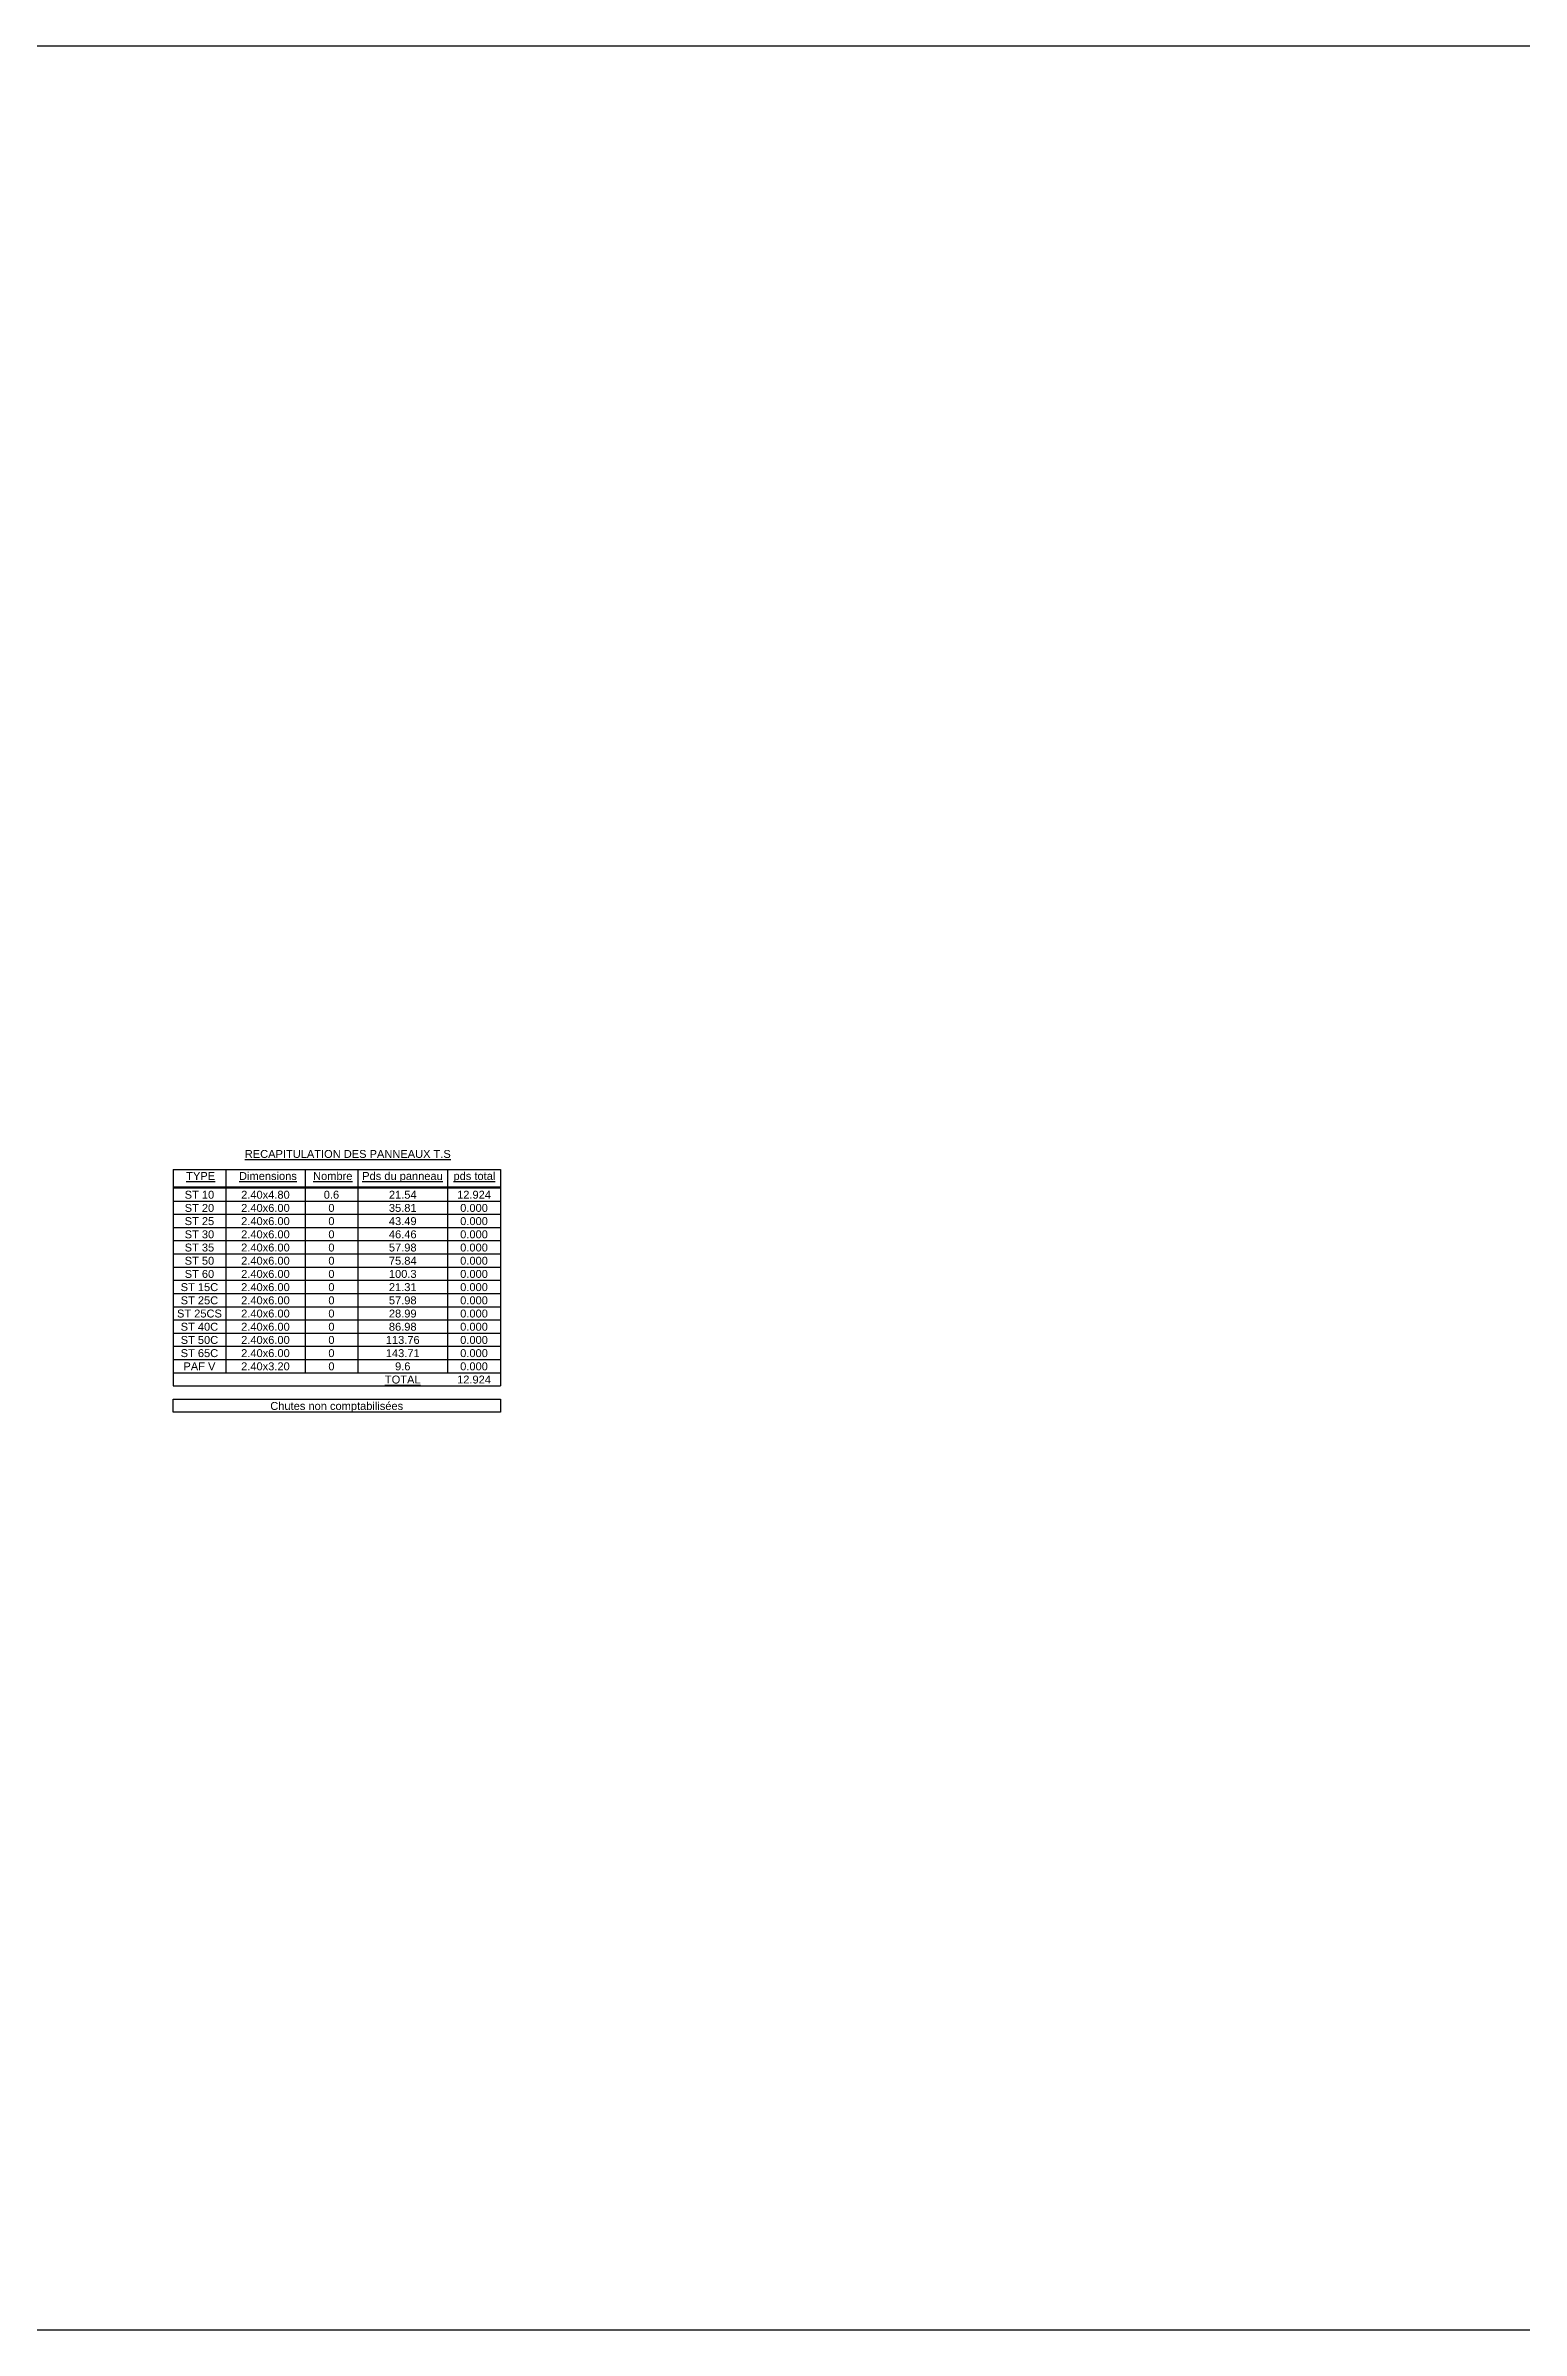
# Model space of a CAD drawing. Header units: millimetres. Extents: x -21776 to 63757, y -7870 to 8483.
# Drawn here: x -10597 to -7803, y -6687 to -2361 of the extents above; entities that cross this region are included whole.
import ezdxf
from ezdxf.enums import TextEntityAlignment as Align

# ---------------------------------------------------------------- set-up
doc = ezdxf.new("R2010")
doc.units = ezdxf.units.MM
doc.layers.add('STR_TXT', color=102, linetype='Continuous')
doc.layers.add('STR_VOI-POT', color=6, linetype='Continuous')
doc.styles.add('Table', font='ARIAL.TTF')

# ---------------------------------------------------------------- blocks, each defined once
blk = doc.blocks.new('TStable')
at = {"layer": 'STR_TXT', "lineweight": 30}
for points in [[(0, 0), (0, -4.1)], [(0, 0), (6.2, 0)], [(6.2, 0), (6.2, -4.1)], [(0, -0.33), (6.2, -0.33)], [(0, -0.35), (6.2, -0.35)], [(0, -3.85), (6.2, -3.85)], [(0, -4.1), (6.2, -4.1)]]:
    blk.add_lwpolyline(points, dxfattribs=at)
at = {"layer": 'STR_TXT'}
for points in [[(1, 0), (1, -3.85)], [(2.5, 0), (2.5, -3.85)], [(3.5, 0), (3.5, -3.85)], [(5.2, 0), (5.2, -3.85)], [(0, -0.6), (6.2, -0.6)], [(0, -0.85), (6.2, -0.85)], [(0, -1.1), (6.2, -1.1)], [(0, -1.35), (6.2, -1.35)], [(0, -1.6), (6.2, -1.6)], [(0, -1.85), (6.2, -1.85)], [(0, -2.1), (6.2, -2.1)], [(0, -2.35), (6.2, -2.35)], [(0, -2.6), (6.2, -2.6)], [(0, -2.85), (6.2, -2.85)], [(0, -3.1), (6.2, -3.1)], [(0, -3.35), (6.2, -3.35)], [(0, -3.6), (6.2, -3.6)]]:
    blk.add_lwpolyline(points, dxfattribs=at)
at = {"layer": 'STR_TXT', "lineweight": 30}
blk.add_lwpolyline([(0, -4.35), (6.2, -4.35), (6.2, -4.6), (0, -4.6)], close=True, dxfattribs=at)
at = {"layer": 'STR_TXT', "style": 'Table'}
for s, p in [('%%URECAPITULATION DES PANNEAUX T.S', (1.359, 0.217)), ('%%UTYPE', (0.25, -0.2)), ('%%UDimensions', (1.25, -0.2)), ('%%UNombre', (2.652, -0.2)), ('%%UPds du panneau', (3.582, -0.2)), ('%%Upds total', (5.311, -0.2))]:
    blk.add_text(s, height=0.15, dxfattribs=at).set_placement(p)
for s, p in [('ST 10', (0.5, -0.6)), ('2.40x4.80', (1.75, -0.6)), ('21.54', (4.35, -0.6)), ('ST 20', (0.5, -0.85)), ('2.40x6.00', (1.75, -0.85)), ('35.81', (4.35, -0.85)), ('ST 25', (0.5, -1.1)), ('ST 30', (0.5, -1.35)), ('2.40x6.00', (1.75, -1.1)), ('2.40x6.00', (1.75, -1.35)), ('43.49', (4.35, -1.1)), ('46.46', (4.35, -1.35)), ('ST 35', (0.5, -1.6)), ('ST 50', (0.5, -1.85)), ('2.40x6.00', (1.75, -1.6)), ('2.40x6.00', (1.75, -1.85)), ('57.98', (4.35, -1.6)), ('75.84', (4.35, -1.85)), ('ST 15C', (0.5, -2.35)), ('ST 60', (0.5, -2.1)), ('2.40x6.00', (1.75, -2.1)), ('2.40x6.00', (1.75, -2.35)), ('21.31', (4.35, -2.35)), ('100.3', (4.35, -2.1)), ('ST 25C', (0.5, -2.6)), ('2.40x6.00', (1.75, -2.6)), ('57.98', (4.35, -2.6)), ('ST 25CS', (0.5, -2.85)), ('ST 40C', (0.5, -3.1)), ('2.40x6.00', (1.75, -2.85)), ('2.40x6.00', (1.75, -3.1)), ('86.98', (4.35, -3.1)), ('28.99', (4.35, -2.85)), ('ST 50C', (0.5, -3.35)), ('ST 65C', (0.5, -3.6)), ('2.40x6.00', (1.75, -3.35)), ('2.40x6.00', (1.75, -3.6)), ('113.76', (4.35, -3.35)), ('143.71', (4.35, -3.6)), ('PAF V', (0.5, -3.85)), ('2.40x3.20', (1.75, -3.85)), ('9.6', (4.35, -3.85)), ('%%UTOTAL', (4.35, -4.1)), ('Chutes non comptabilisées', (3.1, -4.6))]:
    blk.add_text(s, height=0.15, dxfattribs=at).set_placement(p, align=Align.BOTTOM_CENTER)
for tag, p in [('ST10N', (3, -0.6)), ('ST10W', (5.7, -0.6)), ('ST20N', (3, -0.85)), ('ST20W', (5.7, -0.85)), ('ST25N', (3, -1.1)), ('ST30N', (3, -1.35)), ('ST25W', (5.7, -1.1)), ('ST30W', (5.7, -1.35)), ('ST35N', (3, -1.6)), ('ST50N', (3, -1.85)), ('ST35W', (5.7, -1.6)), ('ST50W', (5.7, -1.85)), ('ST15CN', (3, -2.35)), ('ST60N', (3, -2.1)), ('ST15CW', (5.7, -2.35)), ('ST60W', (5.7, -2.1)), ('ST25CN', (3, -2.6)), ('ST25CW', (5.7, -2.6)), ('ST25CSN', (3, -2.85)), ('ST40CN', (3, -3.1)), ('ST25CSW', (5.7, -2.85)), ('ST40CW', (5.7, -3.1)), ('ST50CN', (3, -3.35)), ('ST65CN', (3, -3.6)), ('ST50CW', (5.7, -3.35)), ('ST65CW', (5.7, -3.6)), ('PAFVN', (3, -3.85)), ('PAFVW', (5.7, -3.85)), ('TOTW', (5.7, -4.1))]:
    blk.add_attdef(tag, text='', height=0.15, dxfattribs=at).set_placement(p, align=Align.BOTTOM_CENTER)

msp = doc.modelspace()

# ---------------------------------------------------------------- linework, layer by layer
at = {"layer": 'STR_VOI-POT'}
msp.add_lwpolyline([(-14626.05801, -2360.94219), (63756.79188, -2360.94219), (63756.79188, -6687.41341), (-14626.05801, -6687.41341)], close=True, dxfattribs=at)

# ---------------------------------------------------------------- block references
at = {"layer": 'STR_TXT', "xscale": 100, "yscale": 100, "zscale": 100}
msp.add_blockref('TStable', (-10356.02298, -4488.9029), dxfattribs=at).add_auto_attribs({'TOTW': '12.924', 'PAFVW': '0.000', 'ST65CW': '0.000', 'ST50CW': '0.000', 'ST40CW': '0.000', 'ST25CSW': '0.000', 'ST25CW': '0.000', 'ST15CW': '0.000', 'ST60W': '0.000', 'ST50W': '0.000', 'ST35W': '0.000', 'ST30W': '0.000', 'ST25W': '0.000', 'ST20W': '0.000', 'ST10W': '12.924', 'PAFVN': '0', 'ST65CN': '0', 'ST50CN': '0', 'ST40CN': '0', 'ST25CSN': '0', 'ST25CN': '0', 'ST15CN': '0', 'ST60N': '0', 'ST50N': '0', 'ST35N': '0', 'ST30N': '0', 'ST25N': '0', 'ST20N': '0', 'ST10N': '0.6'})

doc.saveas('drawing.dxf')
